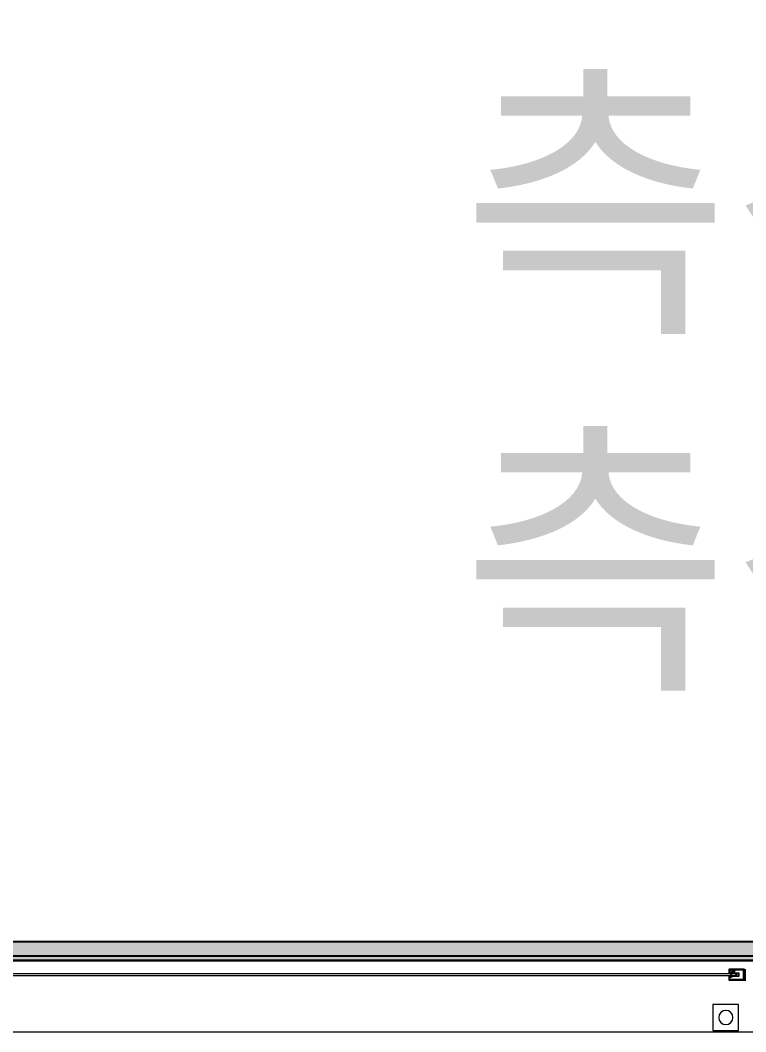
# Model space of a CAD drawing. Header units: millimetres. Extents: x 4003075 to 5615882, y 1445368 to 2591247.
# Drawn here: x 5404935 to 5410025, y 2416368 to 2423456 of the extents above; entities that cross this region are included whole.
import ezdxf

# ---------------------------------------------------------------- set-up
doc = ezdxf.new("R2010")
doc.units = ezdxf.units.MM
doc.layers.add('A_Text', color=3, linetype='Continuous')
doc.layers.add('XR-평면도$0$A-ELEV-PATT', color=9, linetype='Continuous')
for name, color, linetype, lineweight in [('XR-평면도$0$A-AXIS-LINE', 9, 'Continuous', 15), ('XR-평면도$0$A-CNTL', 9, 'Continuous', 15), ('XR-평면도$0$A-ELEV-LIN2', 9, 'Continuous', 25), ('XR-평면도$0$A-ELEV-LIN3', 9, 'Continuous', 18), ('XR-평면도$0$A-SECT-PLAT', 9, 'Continuous', 25), ('XR-평면도$0$A-XXXX-FIN2', 9, 'Continuous', 20), ('XR-평면도$0$A-XXXX-HID', 9, 'Continuous', 18)]:
    doc.layers.add(name, color=color, linetype=linetype, lineweight=lineweight)
doc.styles.add('돋움', font='')
doc.styles.get('돋움').set_extended_font_data('DotumChe')

# ---------------------------------------------------------------- blocks, each defined once
blk = doc.blocks.new('XR-평면도$0$중심선(210216)')
at = {"layer": 'XR-평면도$0$A-CNTL', "ltscale": 300}
blk.add_lwpolyline([(-10000, 77000), (186000, 77000)], dxfattribs=at)
blk = doc.blocks.new('XR-평면도$0$범퍼_1')
at = {"layer": 'XR-평면도$0$A-ELEV-PATT', "ltscale": 0.002}
h = blk.add_hatch(dxfattribs=at)
h.set_pattern_fill('AR-SAND', color=256, angle=180, style=0)
h.set_pattern_definition([(217.5, (21376290.81, -50954928.292), (1.600031296, -48.941323733), [0, -38.608, 0, -43.18, 0, -41.275]), (187.5, (21376290.81, -50954928.29), (-44.95232831, -71.68251006), [0, -20.828, 0, -34.798, 0, -13.335]), (147.5, (21376322.05, -50954928.292), (-79.099237024, -0.143718468), [0, -12.7, 0, -45.72, 0, -59.69]), (137.5, (21376322.05, -50954928.29), (-76.35564525, -22.292932326), [0, -6.35, 0, -29.972, 0, -34.29])])
edge = h.paths.add_edge_path()
edge.add_arc((-4693.7, 123.7), 8.33, 90, 180)
edge.add_line((-4702, 123.7), (-4702, 32))
edge.add_line((-4702, 32), (5694, 32))
edge.add_line((5694, 32), (5694, 123.7))
edge.add_arc((5685.7, 123.7), 8.33, 0, 90)
edge.add_line((5685.7, 132), (-4693.7, 132))
h = blk.add_hatch(dxfattribs=at)
h.set_pattern_fill('AR-HBONE', color=256, scale=0.1, angle=180, style=0)
h.set_pattern_definition([(225, (21375357.164, -50954683.464), (-1e-14, -14.3684097937), [30.48, -10.16]), (315, (21375349.98, -50954690.648), (-1e-14, -14.3684097937), [30.48, -10.16])])
h.paths.add_polyline_path([(-4702, 32), (5694, 32), (5694, 2), (-4702, 2)])
at = {"layer": 'XR-평면도$0$A-ELEV-LIN3'}
blk.add_line((-4400, 0), (4400, 0), dxfattribs=at)
at = {"layer": 'XR-평면도$0$A-ELEV-PATT'}
for p, q in [((-4693.7, 132), (5685.7, 132)), ((-4702, 32), (5694, 32))]:
    blk.add_line(p, q, dxfattribs=at)
at = {"layer": 'XR-평면도$0$A-ELEV-PATT', "ltscale": 0.002}
blk.add_lwpolyline([(5694, 52), (5696, 52), (5696, 0), (-4704, 0), (-4704, 52), (-4702, 52), (-4702, 2), (5694, 2)], close=True, dxfattribs=at)
at = {"layer": 'XR-평면도$0$A-ELEV-PATT'}
blk.add_lwpolyline([(-4702, 32), (-4702, 2), (5694, 2), (5694, 32)], dxfattribs=at)
blk = doc.blocks.new('XR-평면도$0$b1')
at = {"layer": 'XR-평면도$0$A-XXXX-HID'}
blk.add_lwpolyline([(0, 180), (180, 180), (180, 0), (0, 0), (0, 180)], dxfattribs=at)
blk.add_circle((90, 90), 50, dxfattribs=at)
blk = doc.blocks.new('XR-평면도$0$스크린+범퍼_기준층(210318)')
at = {"layer": 'XR-평면도$0$A-AXIS-LINE'}
for p, q in [((367.8, -10338.2), (372.4, -10338.2)), ((370.1, -10335.9), (370.1, -10340.5)), ((432.2, -10338.2), (427.6, -10338.2)), ((429.9, -10335.9), (429.9, -10340.5)), ((367.6, -10441.8), (372.2, -10441.8)), ((369.9, -10444.1), (369.9, -10439.5)), ((431.9, -10441.8), (427.3, -10441.8)), ((429.6, -10444.1), (429.6, -10439.5))]:
    blk.add_line(p, q, dxfattribs=at)
at = {"layer": 'XR-평면도$0$A-ELEV-LIN3', "linetype": 'Continuous'}
for p, q in [((414.2, -10359.1), (414.8, -10358.4)), ((427.2, -10370), (414.2, -10359.1)), ((426.2, -10367.9), (414.8, -10358.4)), ((426.5, -10367.7), (426.5, -10355.6)), ((427.2, -10355.3), (426.8, -10355.3)), ((427.5, -10369.8), (427.5, -10355.6))]:
    blk.add_line(p, q, dxfattribs=at)
blk.add_lwpolyline([(408.8, -619.5), (408.8, -10380.5), (391.3, -10380.5), (391.3, -619.5)], dxfattribs=at)
blk.add_lwpolyline([(408.8, -10385.5, -0.414214), (406.3, -10388), (393.8, -10388, -0.414214), (391.3, -10385.5), (391.3, -10380.5), (408.8, -10380.5)], format="xyb", close=True, dxfattribs=at)
for centre, radius in [((370.1, -10338.2), 1.83), ((370.1, -10338.2), 1.37), ((429.9, -10338.2), 1.83), ((429.9, -10338.2), 1.37), ((369.9, -10441.8), 1.83), ((369.9, -10441.8), 1.37), ((429.6, -10441.8), 1.83), ((429.6, -10441.8), 1.37)]:
    blk.add_circle(centre, radius, dxfattribs=at)
for centre, radius, start, end in [((426.3, -10367.7), 0.2, 230.16735, 0), ((426.8, -10355.6), 0.275, 90, 180), ((427.2, -10355.6), 0.275, 360, 90), ((427.3, -10369.8), 0.2, 230.16735, 0)]:
    blk.add_arc(centre, radius, start, end, dxfattribs=at)
at = {"layer": 'XR-평면도$0$A-SECT-PLAT'}
for p, q in [((384.5, -10350.7), (383, -10350.7)), ((417.1, -10350.7), (415.5, -10350.7))]:
    blk.add_line(p, q, dxfattribs=at)
for points in [[(384.5, -10350.7), (384.5, -10332.7), (364.5, -10332.7), (364.5, -10438.7), (435.5, -10438.7), (435.5, -10332.7), (415.5, -10332.7), (415.5, -10350.7)], [(383, -10350.7), (383, -10334.3), (366.1, -10334.3), (366.1, -10437.2), (434, -10437.2), (434, -10334.3), (417.1, -10334.3), (417.1, -10350.7)]]:
    blk.add_lwpolyline(points, dxfattribs=at)
at = {"layer": 'XR-평면도$0$A-XXXX-FIN2'}
for p, q in [((387.5, -10330), (362.5, -10330)), ((362.5, -10330), (362.5, -10450)), ((386.3, -10331.2), (363.7, -10331.2)), ((363.7, -10331.2), (363.7, -10448.8)), ((386.3, -10401.2), (386.3, -10331.2)), ((387.5, -10400), (387.5, -10330)), ((426.6, -10368.6), (387.5, -10335.9)), ((426.7, -10369.2), (387.5, -10336.5)), ((437.5, -10330), (412.5, -10330)), ((412.5, -10330), (412.5, -10355)), ((436.3, -10331.2), (413.7, -10331.2)), ((413.7, -10331.2), (413.7, -10353.8)), ((436.3, -10331.2), (436.3, -10448.8)), ((437.5, -10330), (437.5, -10450)), ((413.7, -10401.2), (386.3, -10401.2)), ((412.5, -10400), (387.5, -10400)), ((412.5, -10355), (427.5, -10355)), ((427.5, -10370), (412.5, -10370)), ((412.5, -10370), (412.5, -10400)), ((413.7, -10353.8), (428.7, -10353.8)), ((428.7, -10371.2), (413.7, -10371.2)), ((413.7, -10371.2), (413.7, -10401.2)), ((427, -10368.4), (427, -10355.6)), ((427, -10369.1), (427, -10355.6)), ((427, -10355.6), (427, -10355.6)), ((427.5, -10355), (427.5, -10370)), ((428.7, -10353.8), (428.7, -10371.2)), ((363.7, -10448.8), (398.8, -10448.8)), ((398.8, -10440), (401.2, -10440)), ((398.8, -10440), (398.8, -10448.8)), ((400, -10440), (400, -10450)), ((401.2, -10440), (401.2, -10448.8)), ((401.2, -10448.8), (436.3, -10448.8))]:
    blk.add_line(p, q, dxfattribs=at)
for centre in [(426.8, -10368.4), (426.8, -10369.1)]:
    blk.add_arc(centre, 0.2, 230.16735, 0, dxfattribs=at)
at = {"rotation": 270}
blk.add_blockref('XR-평면도$0$범퍼_1', (500, -5004), dxfattribs=at)
at = {"xscale": -1, "rotation": 270}
blk.add_blockref('XR-평면도$0$b1', (10, -10400), dxfattribs=at)

msp = doc.modelspace()

# ---------------------------------------------------------------- linework, layer by layer
at = {"layer": 'XR-평면도$0$A-ELEV-LIN2'}
msp.add_line((5400075, 2416867.6), (5410075, 2416867.6), dxfattribs=at)
msp.add_line((5400075, 2416867.6), (5410075, 2416867.6), dxfattribs=at)
msp.add_line((5400075, 2416867.6), (5410075, 2416867.6), dxfattribs=at)
at = {"layer": 'XR-평면도$0$A-ELEV-LIN3'}
msp.add_lwpolyline([(5457975, 2428767.6), (5457975, 2430167.6), (5456575, 2430167.6), (5456575, 2429267.6), (5444125, 2429267.6), (5444125, 2429867.6), (5443025, 2429867.6), (5443025, 2428367.6), (5444125, 2428367.6), (5444125, 2416867.6), (5388025, 2416867.6), (5388025, 2428367.6), (5389125, 2428367.6), (5389125, 2429867.6), (5388025, 2429867.6), (5388025, 2429267.6), (5378125, 2429267.6)], dxfattribs=at)
msp.add_lwpolyline([(5457975, 2428767.6), (5457975, 2430167.6), (5456575, 2430167.6), (5456575, 2429267.6), (5444125, 2429267.6), (5444125, 2429867.6), (5443025, 2429867.6), (5443025, 2428367.6), (5444125, 2428367.6), (5444125, 2416867.6), (5388025, 2416867.6), (5388025, 2428367.6), (5389125, 2428367.6), (5389125, 2429867.6), (5388025, 2429867.6), (5388025, 2429267.6), (5378125, 2429267.6)], dxfattribs=at)
msp.add_lwpolyline([(5457975, 2428767.6), (5457975, 2430167.6), (5456575, 2430167.6), (5456575, 2429267.6), (5444125, 2429267.6), (5444125, 2429867.6), (5443025, 2429867.6), (5443025, 2428367.6), (5444125, 2428367.6), (5444125, 2416867.6), (5388025, 2416867.6), (5388025, 2428367.6), (5389125, 2428367.6), (5389125, 2429867.6), (5388025, 2429867.6), (5388025, 2429267.6), (5378125, 2429267.6)], dxfattribs=at)

# ---------------------------------------------------------------- block references
at = {"rotation": 90}
msp.add_blockref('XR-평면도$0$스크린+범퍼_기준층(210318)', (5399575, 2416367.6), dxfattribs=at)
msp.add_blockref('XR-평면도$0$스크린+범퍼_기준층(210318)', (5399575, 2416367.6), dxfattribs=at)
msp.add_blockref('XR-평면도$0$스크린+범퍼_기준층(210318)', (5399575, 2416367.6), dxfattribs=at)
at = {"layer": 'XR-평면도$0$A-CNTL'}
msp.add_blockref('XR-평면도$0$중심선(210216)', (5322575, 2339367.6), dxfattribs=at)

# ---------------------------------------------------------------- texts
at = {"layer": 'A_Text', "color": 3, "insert": (5408032.8, 2427918.7), "char_height": 1500, "attachment_point": 1, "style": '돋움'}
msp.add_mtext_dynamic_manual_height_columns('#6\\P면    적 : 122M2\\P측정횟수 : 4회\\P측정길이 : 9.9M', width=21611.503, gutter_width=7500, heights=[10868.5], dxfattribs=at)

doc.saveas('drawing.dxf')
